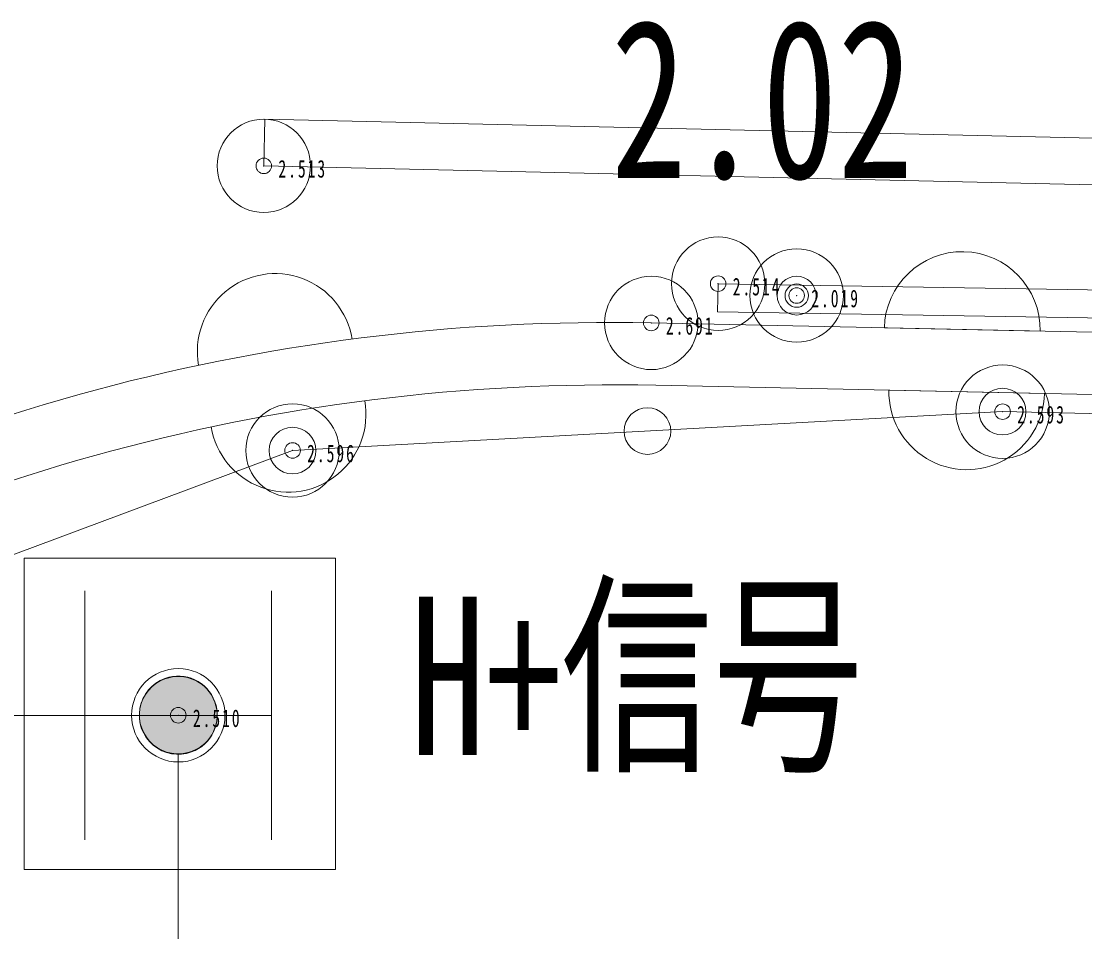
# Model space of a CAD drawing. Units: millimetres, scale not verified. Extents: x -252300 to 252300, y -178200 to 178200.
# Drawn here: x -76321 to -72905, y 103352 to 106277 of the extents above; entities that cross this region are included whole.
import ezdxf
from ezdxf.enums import TextEntityAlignment as Align

# ---------------------------------------------------------------- set-up
doc = ezdxf.new("R2010")
doc.units = ezdxf.units.MM
doc.header["$LTSCALE"] = 600
doc.header["$PDMODE"] = 32
doc.header["$PDSIZE"] = 300
for name, color, linetype, lineweight in [('0-1_S-SUV', 7, 'Continuous', 13), ('0-9_地形情報・コメント', 2, 'Continuous', 13), ('0-E_非表示独標', 253, 'Continuous', 13)]:
    doc.layers.add(name, color=color, linetype=linetype, lineweight=lineweight)
doc.layers.add('0-3_S-SUV-HTXT', color=7, linetype='Continuous')
doc.styles.add('ＭＳ ゴシック', font='')
doc.styles.get('ＭＳ ゴシック').set_extended_font_data('MS Gothic')

msp = doc.modelspace()

# ---------------------------------------------------------------- linework, layer by layer
at = {"layer": '0-1_S-SUV'}
for p, q in [((-75541.4, 105812.5), (-75538, 105962.5)), ((-75538, 105962.5), (-70391, 105846)), ((-75541.4, 105812.5), (-46094.4, 105146)), ((-74082.5, 105434.3), (-74084.1, 105344.3)), ((-68089, 105333.1), (-74082.5, 105434.3)), ((-68090.5, 105243.1), (-74084.1, 105344.3)), ((-74297.4, 105308.1), (-46318.8, 104718.3)), ((-73548.1, 105292.3), (-73048.2, 105281.7)), ((-73033.9, 105081.4), (-73533.8, 105091.9)), ((-76116.6, 104447.1), (-76116.6, 103647.1)), ((-75516.6, 104447.1), (-75516.6, 103647.1)), ((-75941.6, 104047.1), (-76816.6, 104047.1)), ((-76116.6, 104047.1), (-75516.6, 104047.1)), ((-75816.4, 103923.4), (-75816.4, 103048.4))]:
    msp.add_line(p, q, dxfattribs=at)
for points in [[(-74282.4, 105107.7), (-46323.3, 104518.4), (-26416.3, 104031.3)], [(-77571.7, 104107), (-75449.5, 104898.1), (-73168.8, 105023.1), (-46219.3, 104402.8)]]:
    msp.add_lwpolyline(points, dxfattribs=at)
msp.add_lwpolyline([(-75311.6, 104552.1), (-75311.6, 103552.1), (-76311.6, 103552.1), (-76311.6, 104552.1)], close=True, dxfattribs=at)
for centre, radius in [((-73829.9, 105396), 62.5), ((-73829.9, 105396), 37.5), ((-73168.8, 105023.1), 75), ((-74309.2, 104960.6), 75), ((-75449.5, 104898.1), 75)]:
    msp.add_circle(centre, radius, dxfattribs=at)
for centre, radius, start, end in [((-73298.2, 105287), 250, 358.7925, 178.7925), ((-75505.1, 105216.8), 250, 9.104, 190.2863), ((-74438.3, 98972.2), 6337.5, 88.72643, 122.40396), ((-74421.6, 98905.9), 6203.4, 88.71417, 122.3917), ((-73283.8, 105086.6), 250, 178.7925, 358.7925), ((-75463.7, 105014.6), 250.2, 189.3717, 9.9914), ((-75816.6, 104047.1), 125, 110, 290), ((-75816.4, 104048.4), 125, 110, 290), ((-75816.6, 104047.1), 125, 290, 110), ((-75816.4, 104048.4), 125, 290, 110)]:
    msp.add_arc(centre, radius, start, end, dxfattribs=at)
for points in [[(-75879.6, 104155.1), (-75869.7, 104160.3), (-75784.5, 103926.3)], [(-75879.5, 104156.3), (-75869.5, 104161.5), (-75784.4, 103927.5)], [(-75869.7, 104160.3), (-75859.3, 104164.6), (-75784.5, 103926.3)], [(-75869.5, 104161.5), (-75859.2, 104165.8), (-75784.4, 103927.5)], [(-75859.3, 104164.6), (-75848.6, 104168), (-75784.5, 103926.3)], [(-75859.2, 104165.8), (-75848.5, 104169.2), (-75784.4, 103927.5)], [(-75848.6, 104168), (-75837.7, 104170.3), (-75784.5, 103926.3)], [(-75848.5, 104169.2), (-75837.5, 104171.6), (-75784.4, 103927.5)], [(-75837.7, 104170.3), (-75826.5, 104171.7), (-75784.5, 103926.3)], [(-75837.5, 104171.6), (-75826.4, 104173), (-75784.4, 103927.5)], [(-75826.5, 104171.7), (-75815.3, 104172.1), (-75784.5, 103926.3)], [(-75826.4, 104173), (-75815.2, 104173.4), (-75784.4, 103927.5)], [(-75815.3, 104172.1), (-75804.1, 104171.5), (-75784.5, 103926.3)], [(-75815.2, 104173.4), (-75804, 104172.7), (-75784.4, 103927.5)], [(-75804.1, 104171.5), (-75793, 104169.9), (-75784.5, 103926.3)], [(-75804, 104172.7), (-75792.9, 104171.1), (-75784.4, 103927.5)], [(-75793, 104169.9), (-75784.5, 103926.3), (-75782.1, 104167.3)], [(-75792.9, 104171.1), (-75784.4, 103927.5), (-75782, 104168.5)], [(-75784.5, 103926.3), (-75782.1, 104167.3), (-75771.5, 104163.7)], [(-75784.5, 103926.3), (-75771.5, 104163.7), (-75761.2, 104159.2)], [(-75784.4, 103927.5), (-75782, 104168.5), (-75771.3, 104164.9)], [(-75784.4, 103927.5), (-75771.3, 104164.9), (-75761.1, 104160.4)], [(-75784.4, 103927.5), (-75761.1, 104160.4), (-75751.2, 104155)], [(-75920.2, 104117), (-75913.5, 104126), (-75784.5, 103926.3)], [(-75920, 104118.3), (-75913.4, 104127.3), (-75784.4, 103927.5)], [(-75913.5, 104126), (-75906.1, 104134.4), (-75784.5, 103926.3)], [(-75913.4, 104127.3), (-75905.9, 104135.6), (-75784.4, 103927.5)], [(-75906.1, 104134.4), (-75897.9, 104142.1), (-75784.5, 103926.3)], [(-75905.9, 104135.6), (-75897.7, 104143.3), (-75784.4, 103927.5)], [(-75897.9, 104142.1), (-75889, 104149), (-75784.5, 103926.3)], [(-75897.7, 104143.3), (-75888.9, 104150.2), (-75784.4, 103927.5)], [(-75889, 104149), (-75879.6, 104155.1), (-75784.5, 103926.3)], [(-75888.9, 104150.2), (-75879.5, 104156.3), (-75784.4, 103927.5)], [(-75784.5, 103926.3), (-75761.2, 104159.2), (-75751.4, 104153.8)], [(-75784.5, 103926.3), (-75751.4, 104153.8), (-75742.1, 104147.5)], [(-75784.5, 103926.3), (-75742.1, 104147.5), (-75733.4, 104140.4)], [(-75784.5, 103926.3), (-75733.4, 104140.4), (-75725.4, 104132.6)], [(-75784.5, 103926.3), (-75725.4, 104132.6), (-75718.1, 104124.1)], [(-75784.4, 103927.5), (-75751.2, 104155), (-75741.9, 104148.8)], [(-75784.4, 103927.5), (-75741.9, 104148.8), (-75733.2, 104141.7)], [(-75784.4, 103927.5), (-75733.2, 104141.7), (-75725.2, 104133.8)], [(-75784.4, 103927.5), (-75725.2, 104133.8), (-75717.9, 104125.3)], [(-75784.4, 103927.5), (-75717.9, 104125.3), (-75711.4, 104116.2)], [(-75935.1, 104086.9), (-75931, 104097.4), (-75784.5, 103926.3)], [(-75934.9, 104088.2), (-75930.9, 104098.6), (-75784.4, 103927.5)], [(-75931, 104097.4), (-75926.1, 104107.5), (-75784.5, 103926.3)], [(-75930.9, 104098.6), (-75925.9, 104108.7), (-75784.4, 103927.5)], [(-75926.1, 104107.5), (-75920.2, 104117), (-75784.5, 103926.3)], [(-75925.9, 104108.7), (-75920, 104118.3), (-75784.4, 103927.5)], [(-75784.5, 103926.3), (-75718.1, 104124.1), (-75711.6, 104115)], [(-75784.5, 103926.3), (-75711.6, 104115), (-75705.9, 104105.3)], [(-75784.5, 103926.3), (-75705.9, 104105.3), (-75701.2, 104095.1)], [(-75784.5, 103926.3), (-75701.2, 104095.1), (-75697.3, 104084.6)], [(-75784.4, 103927.5), (-75711.4, 104116.2), (-75705.8, 104106.5)], [(-75784.4, 103927.5), (-75705.8, 104106.5), (-75701, 104096.3)], [(-75784.4, 103927.5), (-75701, 104096.3), (-75697.2, 104085.8)], [(-75941.4, 104054), (-75940.3, 104065.1), (-75784.5, 103926.3)], [(-75941.2, 104055.2), (-75940.1, 104066.4), (-75784.4, 103927.5)], [(-75940.3, 104065.1), (-75938.2, 104076.2), (-75784.5, 103926.3)], [(-75940.1, 104066.4), (-75938, 104077.4), (-75784.4, 103927.5)], [(-75938.2, 104076.2), (-75935.1, 104086.9), (-75784.5, 103926.3)], [(-75938, 104077.4), (-75934.9, 104088.2), (-75784.4, 103927.5)], [(-75784.5, 103926.3), (-75697.3, 104084.6), (-75694.4, 104073.7)], [(-75784.5, 103926.3), (-75694.4, 104073.7), (-75692.6, 104062.7)], [(-75784.5, 103926.3), (-75692.6, 104062.7), (-75691.7, 104051.5)], [(-75784.4, 103927.5), (-75697.2, 104085.8), (-75694.3, 104075)], [(-75784.4, 103927.5), (-75694.3, 104075), (-75692.4, 104063.9)], [(-75784.4, 103927.5), (-75692.4, 104063.9), (-75691.5, 104052.7)], [(-75941.5, 104042.8), (-75941.4, 104054), (-75784.5, 103926.3)], [(-75941.5, 104042.8), (-75940.6, 104031.6), (-75784.5, 103926.3)], [(-75941.3, 104044), (-75941.2, 104055.2), (-75784.4, 103927.5)], [(-75941.3, 104044), (-75940.4, 104032.8), (-75784.4, 103927.5)], [(-75940.6, 104031.6), (-75938.7, 104020.5), (-75784.5, 103926.3)], [(-75940.4, 104032.8), (-75938.6, 104021.8), (-75784.4, 103927.5)], [(-75784.5, 103926.3), (-75691.8, 104040.3), (-75691.7, 104051.5)], [(-75784.5, 103926.3), (-75692.9, 104029.1), (-75691.8, 104040.3)], [(-75784.5, 103926.3), (-75695, 104018.1), (-75692.9, 104029.1)], [(-75784.4, 103927.5), (-75691.6, 104041.5), (-75691.5, 104052.7)], [(-75784.4, 103927.5), (-75692.7, 104030.3), (-75691.6, 104041.5)], [(-75784.4, 103927.5), (-75694.8, 104019.3), (-75692.7, 104030.3)], [(-75938.7, 104020.5), (-75935.8, 104009.7), (-75784.5, 103926.3)], [(-75938.6, 104021.8), (-75935.7, 104010.9), (-75784.4, 103927.5)], [(-75935.8, 104009.7), (-75932, 103999.2), (-75784.5, 103926.3)], [(-75935.7, 104010.9), (-75931.8, 104000.4), (-75784.4, 103927.5)], [(-75932, 103999.2), (-75927.2, 103989), (-75784.5, 103926.3)], [(-75931.8, 104000.4), (-75927.1, 103990.2), (-75784.4, 103927.5)], [(-75927.2, 103989), (-75921.6, 103979.3), (-75784.5, 103926.3)], [(-75927.1, 103990.2), (-75921.4, 103980.5), (-75784.4, 103927.5)], [(-75784.5, 103926.3), (-75698.1, 104007.3), (-75695, 104018.1)], [(-75784.5, 103926.3), (-75702.1, 103996.9), (-75698.1, 104007.3)], [(-75784.5, 103926.3), (-75707.1, 103986.8), (-75702.1, 103996.9)], [(-75784.4, 103927.5), (-75697.9, 104008.6), (-75694.8, 104019.3)], [(-75784.4, 103927.5), (-75702, 103998.1), (-75697.9, 104008.6)], [(-75784.4, 103927.5), (-75706.9, 103988), (-75702, 103998.1)], [(-75921.6, 103979.3), (-75915.1, 103970.2), (-75784.5, 103926.3)], [(-75921.4, 103980.5), (-75914.9, 103971.4), (-75784.4, 103927.5)], [(-75915.1, 103970.2), (-75907.8, 103961.7), (-75784.5, 103926.3)], [(-75914.9, 103971.4), (-75907.6, 103962.9), (-75784.4, 103927.5)], [(-75907.8, 103961.7), (-75899.8, 103953.8), (-75784.5, 103926.3)], [(-75907.6, 103962.9), (-75899.6, 103955.1), (-75784.4, 103927.5)], [(-75899.6, 103955.1), (-75890.9, 103948), (-75784.4, 103927.5)], [(-75784.5, 103926.3), (-75713, 103977.2), (-75707.1, 103986.8)], [(-75784.5, 103926.3), (-75719.6, 103968.2), (-75713, 103977.2)], [(-75784.5, 103926.3), (-75727.1, 103959.9), (-75719.6, 103968.2)], [(-75784.5, 103926.3), (-75735.3, 103952.2), (-75727.1, 103959.9)], [(-75784.4, 103927.5), (-75712.8, 103978.5), (-75706.9, 103988)], [(-75784.4, 103927.5), (-75719.5, 103969.5), (-75712.8, 103978.5)], [(-75784.4, 103927.5), (-75726.9, 103961.1), (-75719.5, 103969.5)], [(-75784.4, 103927.5), (-75735.1, 103953.4), (-75726.9, 103961.1)], [(-75899.8, 103953.8), (-75891.1, 103946.7), (-75784.5, 103926.3)], [(-75891.1, 103946.7), (-75881.8, 103940.5), (-75784.5, 103926.3)], [(-75890.9, 103948), (-75881.6, 103941.7), (-75784.4, 103927.5)], [(-75881.8, 103940.5), (-75871.9, 103935.1), (-75784.5, 103926.3)], [(-75881.6, 103941.7), (-75871.8, 103936.3), (-75784.4, 103927.5)], [(-75871.9, 103935.1), (-75861.7, 103930.5), (-75784.5, 103926.3)], [(-75871.8, 103936.3), (-75861.5, 103931.8), (-75784.4, 103927.5)], [(-75861.7, 103930.5), (-75851, 103927), (-75784.5, 103926.3)], [(-75861.5, 103931.8), (-75850.9, 103928.2), (-75784.4, 103927.5)], [(-75851, 103927), (-75840.1, 103924.4), (-75784.5, 103926.3)], [(-75850.9, 103928.2), (-75840, 103925.6), (-75784.4, 103927.5)], [(-75840.1, 103924.4), (-75829, 103922.8), (-75784.5, 103926.3)], [(-75840, 103925.6), (-75828.9, 103924), (-75784.4, 103927.5)], [(-75829, 103922.8), (-75817.8, 103922.1), (-75784.5, 103926.3)], [(-75828.9, 103924), (-75817.7, 103923.4), (-75784.4, 103927.5)], [(-75817.8, 103922.1), (-75806.6, 103922.5), (-75784.5, 103926.3)], [(-75817.7, 103923.4), (-75806.5, 103923.8), (-75784.4, 103927.5)], [(-75806.6, 103922.5), (-75795.5, 103923.9), (-75784.5, 103926.3)], [(-75806.5, 103923.8), (-75795.3, 103925.2), (-75784.4, 103927.5)], [(-75784.5, 103926.3), (-75744.1, 103945.3), (-75735.3, 103952.2)], [(-75784.5, 103926.3), (-75753.5, 103939.2), (-75744.1, 103945.3)], [(-75784.5, 103926.3), (-75763.5, 103934), (-75753.5, 103939.2)], [(-75784.5, 103926.3), (-75773.8, 103929.7), (-75763.5, 103934)], [(-75784.4, 103927.5), (-75744, 103946.5), (-75735.1, 103953.4)], [(-75784.4, 103927.5), (-75753.4, 103940.4), (-75744, 103946.5)], [(-75784.4, 103927.5), (-75763.3, 103935.2), (-75753.4, 103940.4)], [(-75784.4, 103927.5), (-75773.7, 103930.9), (-75763.3, 103935.2)]]:
    msp.add_solid(points, dxfattribs=at)
at = {"layer": '0-E_非表示独標'}
for centre in [(-75541.7, 105812.9), (-74082.2, 105434.3), (-73830, 105396.2), (-74297, 105308.2), (-73168.4, 105023), (-75449.3, 104898.4), (-75816.5, 104047.5)]:
    msp.add_circle(centre, 25, dxfattribs=at)
for p in [(-75541.7, 105812.9), (-74082.2, 105434.3), (-73830, 105396.2), (-74297, 105308.2), (-73168.4, 105023), (-75449.3, 104898.4), (-75816.5, 104047.5)]:
    msp.add_point(p, dxfattribs=at)

# ---------------------------------------------------------------- texts
at = {"layer": '0-3_S-SUV-HTXT', "style": 'ＭＳ ゴシック', "width": 0.7}
msp.add_text('2.02', height=509.5, rotation=359.994, dxfattribs=at).set_placement((-74426.5, 105620.7), align=Align.BOTTOM_LEFT)
at = {"layer": '0-9_地形情報・コメント', "style": 'ＭＳ ゴシック', "width": 0.7}
msp.add_text('H+信号', height=509.5, rotation=359.994, dxfattribs=at).set_placement((-75071.9, 103766.5), align=Align.BOTTOM_LEFT)
at = {"layer": '0-E_非表示独標', "char_height": 56.61, "attachment_point": 7, "rotation": 359.994, "style": 'ＭＳ ゴシック'}
for s, insert in [('\\T1.25;\\W0.65;2.513', (-75494.8, 105774.3)), ('\\T1.25;\\W0.65;2.514', (-74035.3, 105395.7)), ('\\T1.25;\\W0.65;2.019', (-73783.1, 105357.6)), ('\\T1.25;\\W0.65;2.691', (-74250.2, 105269.6)), ('\\T1.25;\\W0.65;2.593', (-73121.6, 104984.4)), ('\\T1.25;\\W0.65;2.596', (-75402.5, 104859.7)), ('\\T1.25;\\W0.65;2.510', (-75769.6, 104008.9))]:
    msp.add_mtext(s, dxfattribs=dict(at, insert=insert))

doc.saveas('drawing.dxf')
